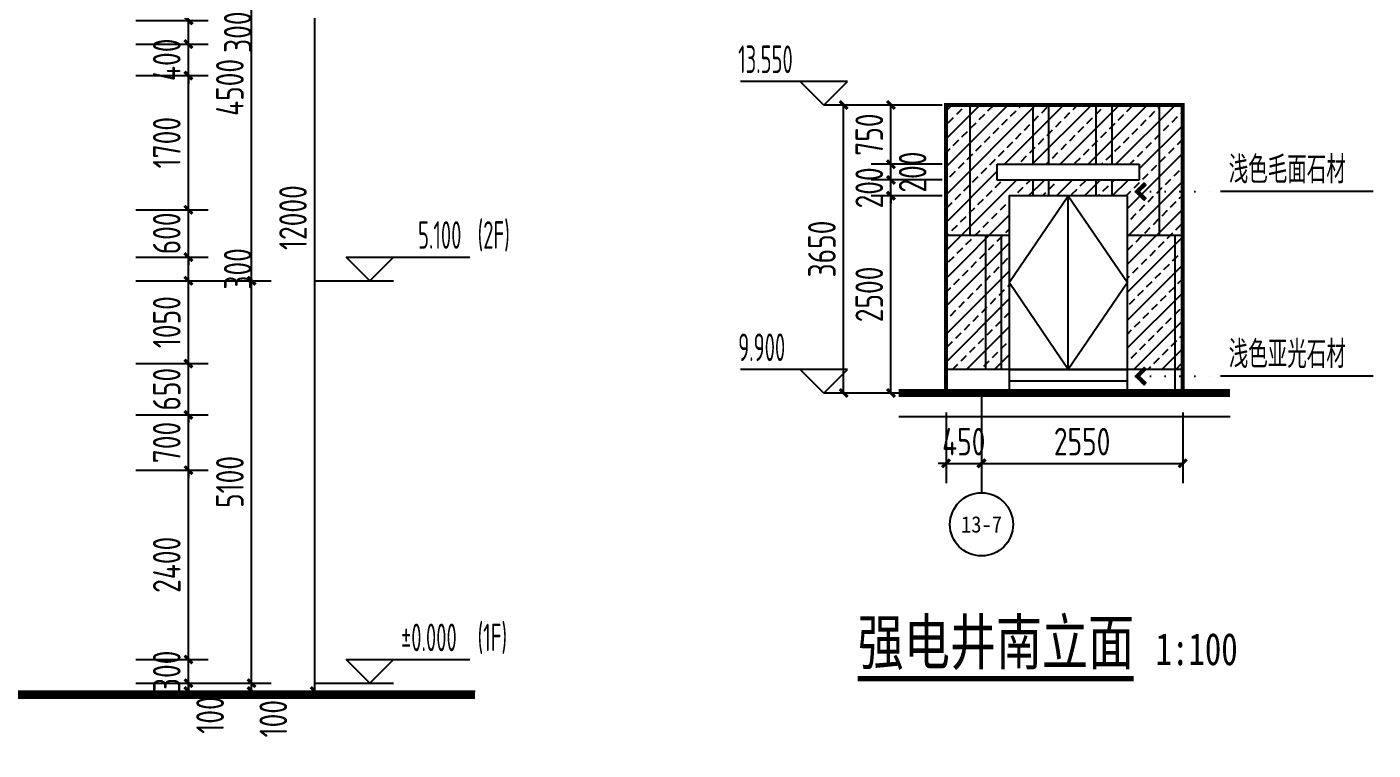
# Model space of a CAD drawing. Extents: x -280168 to 205214, y -148835 to -64913.
# Drawn here: x 165642 to 182704, y -140130 to -130965 of the extents above; entities that cross this region are included whole.
import ezdxf
from ezdxf.enums import TextEntityAlignment as Align

# ---------------------------------------------------------------- set-up
doc = ezdxf.new("R2010")
doc.units = 0
doc.header["$LTSCALE"] = 1000
doc.header["$MEASUREMENT"] = 0
doc.linetypes.add('DOT2', pattern=[0.125, 0, -0.125])
for name, color, linetype in [('01-标注_尺寸', 124, 'Continuous'), ('01-标注_标高', 200, 'Continuous'), ('01-标注_符号', 200, 'Continuous'), ('01-标注_轴线坐标', 132, 'Continuous'), ('02-TEXT_标注', 130, 'Continuous'), ('02-TEXT_轴号', 7, 'Continuous'), ('05-填充_156', 156, 'Continuous'), ('A-C_窗', 140, 'Continuous'), ('DIM_SYMB', 3, 'Continuous'), ('E-立面轮廓', 241, 'Continuous'), ('建-标注-文本', 254, 'Continuous')]:
    doc.layers.add(name, color=color, linetype=linetype)
doc.styles.add('_TCH_AXIS', font='STXIHEI_0.TTF', dxfattribs={"width": 0.75})
doc.styles.add('_TCH_DIM', font='ros1.shx', dxfattribs={"width": 0.75, "bigfont": 'jd.shx'})
doc.styles.add('_TCH_DIM_T3', font='ros1.shx', dxfattribs={"width": 0.85, "bigfont": 'jd.shx'})
doc.styles.add('_TCH_LABEL', font='ros.shx', dxfattribs={"width": 0.75, "bigfont": 'jd.shx'})
doc.styles.add('logo-3', font='STXIHEI_0.TTF', dxfattribs={"width": 0.75})
doc.styles.get("Standard").update_dxf_attribs({"font": 'STXIHEI_0.TTF', "width": 0.75})
doc.dimstyles.new('_TCH_ARCH&&100', dxfattribs={"dimtxt": 350, "dimasz": 100, "dimexe": 250, "dimexo": 300, "dimgap": 100, "dimtad": 1, "dimdec": 0, "dimzin": 0, "dimdsep": 46, "dimtxsty": '_TCH_DIM_T3', "dimblk": 'ARCHTICK', "dimcen": 0.09, "dimclrt": 7, "dimazin": 2, "dimtfac": 1, "dimtdec": 0, "dimtix": 1, "dimtmove": 2, "dimatfit": 3, "dimfxl": 0, "dimtolj": 1, "dimtzin": 0, "dimarcsym": 0})
doc.dimstyles.new('副本 ISO-1', dxfattribs={"dimtxt": 2.5, "dimasz": 1.5, "dimexe": 1.25, "dimexo": 0.625, "dimtad": 1, "dimdec": 0, "dimtxsty": 'logo-3', "dimblk": 'ARCHTICK', "dimcen": 2.5, "dimdle": 1, "dimadec": 0, "dimazin": 0, "dimtfac": 1, "dimtdec": 0, "dimtix": 1, "dimtmove": 0, "dimatfit": 3, "dimldrblk": 'AR', "dimfxl": 0, "dimarcsym": 0})

# ---------------------------------------------------------------- blocks, each defined once
blk = doc.blocks.new('_ArchTick')
at = {"color": 0, "linetype": 'ByBlock', "const_width": 0.4}
blk.add_lwpolyline([(-0.5, -0.5), (0.5, 0.5)], dxfattribs=at)
blk = doc.blocks.new('*X10')
at = {"color": 0}
for p, q in [((-1012.303, 1692.732), (-1012.293, 1692.732)), ((-1012.303, 1692.713), (-1012.303, 1692.732)), ((-1012.302, 1692.733), (-1012.294, 1692.733)), ((-1012.302, 1692.712), (-1012.302, 1692.733)), ((-1012.301, 1692.734), (-1012.295, 1692.734)), ((-1012.301, 1692.711), (-1012.301, 1692.734)), ((-1012.3, 1692.735), (-1012.296, 1692.735)), ((-1012.3, 1692.71), (-1012.3, 1692.735)), ((-1012.299, 1692.736), (-1012.297, 1692.736)), ((-1012.299, 1692.709), (-1012.299, 1692.736)), ((-1012.298, 1692.708), (-1012.298, 1692.736)), ((-1012.297, 1692.707), (-1012.297, 1692.735)), ((-1012.296, 1692.706), (-1012.296, 1692.734)), ((-1012.295, 1692.705), (-1012.295, 1692.733)), ((-1012.294, 1692.704), (-1012.294, 1692.732)), ((-1012.293, 1692.703), (-1012.293, 1692.731)), ((-1012.312, 1692.723), (-1012.284, 1692.723)), ((-1012.312, 1692.722), (-1012.312, 1692.723)), ((-1012.311, 1692.724), (-1012.285, 1692.724)), ((-1012.311, 1692.721), (-1012.311, 1692.724)), ((-1012.311, 1692.722), (-1012.283, 1692.722)), ((-1012.31, 1692.725), (-1012.286, 1692.725)), ((-1012.31, 1692.72), (-1012.31, 1692.725)), ((-1012.31, 1692.721), (-1012.282, 1692.721)), ((-1012.309, 1692.726), (-1012.287, 1692.726)), ((-1012.309, 1692.719), (-1012.309, 1692.726)), ((-1012.309, 1692.72), (-1012.281, 1692.72)), ((-1012.308, 1692.727), (-1012.288, 1692.727)), ((-1012.308, 1692.718), (-1012.308, 1692.727)), ((-1012.308, 1692.719), (-1012.28, 1692.719)), ((-1012.307, 1692.728), (-1012.289, 1692.728)), ((-1012.307, 1692.717), (-1012.307, 1692.728)), ((-1012.307, 1692.718), (-1012.279, 1692.718)), ((-1012.306, 1692.729), (-1012.29, 1692.729)), ((-1012.306, 1692.716), (-1012.306, 1692.729)), ((-1012.306, 1692.717), (-1012.278, 1692.717)), ((-1012.305, 1692.73), (-1012.291, 1692.73)), ((-1012.305, 1692.715), (-1012.305, 1692.73)), ((-1012.305, 1692.716), (-1012.277, 1692.716)), ((-1012.304, 1692.731), (-1012.292, 1692.731)), ((-1012.304, 1692.714), (-1012.304, 1692.731)), ((-1012.304, 1692.715), (-1012.276, 1692.715)), ((-1012.304, 1692.626), (-1012.275, 1692.626)), ((-1012.304, 1692.609), (-1012.304, 1692.626)), ((-1012.303, 1692.714), (-1012.275, 1692.714)), ((-1012.303, 1692.627), (-1012.274, 1692.627)), ((-1012.303, 1692.608), (-1012.303, 1692.627)), ((-1012.302, 1692.713), (-1012.274, 1692.713)), ((-1012.302, 1692.628), (-1012.273, 1692.628)), ((-1012.302, 1692.607), (-1012.302, 1692.628)), ((-1012.301, 1692.712), (-1012.273, 1692.712)), ((-1012.301, 1692.629), (-1012.272, 1692.629)), ((-1012.301, 1692.606), (-1012.301, 1692.629)), ((-1012.3, 1692.711), (-1012.272, 1692.711)), ((-1012.3, 1692.63), (-1012.271, 1692.63)), ((-1012.3, 1692.605), (-1012.3, 1692.63)), ((-1012.299, 1692.71), (-1012.271, 1692.71)), ((-1012.299, 1692.631), (-1012.27, 1692.631)), ((-1012.299, 1692.604), (-1012.299, 1692.631)), ((-1012.298, 1692.709), (-1012.27, 1692.709)), ((-1012.298, 1692.632), (-1012.269, 1692.632)), ((-1012.298, 1692.603), (-1012.298, 1692.632)), ((-1012.297, 1692.708), (-1012.269, 1692.708)), ((-1012.297, 1692.633), (-1012.268, 1692.633)), ((-1012.297, 1692.604), (-1012.297, 1692.633)), ((-1012.296, 1692.707), (-1012.268, 1692.707)), ((-1012.296, 1692.634), (-1012.267, 1692.634)), ((-1012.296, 1692.605), (-1012.296, 1692.634)), ((-1012.295, 1692.706), (-1012.267, 1692.706)), ((-1012.295, 1692.635), (-1012.266, 1692.635)), ((-1012.295, 1692.606), (-1012.295, 1692.635)), ((-1012.294, 1692.705), (-1012.266, 1692.705)), ((-1012.294, 1692.636), (-1012.265, 1692.636)), ((-1012.294, 1692.607), (-1012.294, 1692.636)), ((-1012.293, 1692.704), (-1012.265, 1692.704)), ((-1012.293, 1692.637), (-1012.264, 1692.637)), ((-1012.293, 1692.608), (-1012.293, 1692.637)), ((-1012.292, 1692.702), (-1012.292, 1692.73)), ((-1012.292, 1692.703), (-1012.264, 1692.703)), ((-1012.292, 1692.638), (-1012.263, 1692.638)), ((-1012.292, 1692.609), (-1012.292, 1692.638)), ((-1012.291, 1692.701), (-1012.291, 1692.729)), ((-1012.291, 1692.702), (-1012.263, 1692.702)), ((-1012.291, 1692.639), (-1012.262, 1692.639)), ((-1012.291, 1692.61), (-1012.291, 1692.639)), ((-1012.29, 1692.7), (-1012.29, 1692.728)), ((-1012.29, 1692.701), (-1012.262, 1692.701)), ((-1012.29, 1692.64), (-1012.261, 1692.64)), ((-1012.29, 1692.611), (-1012.29, 1692.64)), ((-1012.289, 1692.699), (-1012.289, 1692.727)), ((-1012.289, 1692.7), (-1012.261, 1692.7)), ((-1012.289, 1692.641), (-1012.26, 1692.641)), ((-1012.289, 1692.612), (-1012.289, 1692.641)), ((-1012.288, 1692.698), (-1012.288, 1692.726)), ((-1012.288, 1692.699), (-1012.26, 1692.699)), ((-1012.288, 1692.642), (-1012.259, 1692.642)), ((-1012.288, 1692.613), (-1012.288, 1692.642)), ((-1012.287, 1692.697), (-1012.287, 1692.725)), ((-1012.287, 1692.698), (-1012.259, 1692.698)), ((-1012.287, 1692.643), (-1012.258, 1692.643)), ((-1012.287, 1692.614), (-1012.287, 1692.643)), ((-1012.286, 1692.696), (-1012.286, 1692.724)), ((-1012.286, 1692.697), (-1012.258, 1692.697)), ((-1012.286, 1692.644), (-1012.257, 1692.644)), ((-1012.286, 1692.615), (-1012.286, 1692.644)), ((-1012.285, 1692.695), (-1012.285, 1692.723)), ((-1012.285, 1692.696), (-1012.257, 1692.696)), ((-1012.285, 1692.645), (-1012.256, 1692.645)), ((-1012.285, 1692.616), (-1012.285, 1692.645)), ((-1012.284, 1692.694), (-1012.284, 1692.722)), ((-1012.284, 1692.695), (-1012.256, 1692.695)), ((-1012.284, 1692.646), (-1012.255, 1692.646)), ((-1012.284, 1692.617), (-1012.284, 1692.646)), ((-1012.283, 1692.693), (-1012.283, 1692.721)), ((-1012.283, 1692.694), (-1012.255, 1692.694)), ((-1012.283, 1692.647), (-1012.254, 1692.647)), ((-1012.283, 1692.618), (-1012.283, 1692.647)), ((-1012.282, 1692.692), (-1012.282, 1692.72)), ((-1012.282, 1692.693), (-1012.254, 1692.693)), ((-1012.282, 1692.648), (-1012.253, 1692.648)), ((-1012.282, 1692.619), (-1012.282, 1692.648)), ((-1012.281, 1692.691), (-1012.281, 1692.719)), ((-1012.281, 1692.692), (-1012.253, 1692.692)), ((-1012.281, 1692.649), (-1012.252, 1692.649)), ((-1012.281, 1692.62), (-1012.281, 1692.649)), ((-1012.28, 1692.69), (-1012.28, 1692.718)), ((-1012.28, 1692.691), (-1012.252, 1692.691)), ((-1012.28, 1692.65), (-1012.251, 1692.65)), ((-1012.28, 1692.621), (-1012.28, 1692.65)), ((-1012.279, 1692.689), (-1012.279, 1692.717)), ((-1012.279, 1692.69), (-1012.251, 1692.69)), ((-1012.279, 1692.651), (-1012.25, 1692.651)), ((-1012.279, 1692.622), (-1012.279, 1692.651)), ((-1012.278, 1692.688), (-1012.278, 1692.716)), ((-1012.278, 1692.689), (-1012.25, 1692.689)), ((-1012.278, 1692.652), (-1012.249, 1692.652)), ((-1012.278, 1692.623), (-1012.278, 1692.652)), ((-1012.277, 1692.687), (-1012.277, 1692.715)), ((-1012.277, 1692.688), (-1012.249, 1692.688)), ((-1012.277, 1692.653), (-1012.248, 1692.653)), ((-1012.277, 1692.624), (-1012.277, 1692.653)), ((-1012.276, 1692.686), (-1012.276, 1692.714)), ((-1012.276, 1692.687), (-1012.248, 1692.687)), ((-1012.276, 1692.654), (-1012.247, 1692.654)), ((-1012.276, 1692.625), (-1012.276, 1692.654)), ((-1012.275, 1692.685), (-1012.275, 1692.713)), ((-1012.275, 1692.686), (-1012.247, 1692.686)), ((-1012.275, 1692.655), (-1012.246, 1692.655)), ((-1012.275, 1692.626), (-1012.275, 1692.655)), ((-1012.274, 1692.684), (-1012.274, 1692.712)), ((-1012.274, 1692.685), (-1012.246, 1692.685)), ((-1012.274, 1692.656), (-1012.245, 1692.656)), ((-1012.274, 1692.627), (-1012.274, 1692.656)), ((-1012.273, 1692.683), (-1012.273, 1692.711)), ((-1012.273, 1692.684), (-1012.245, 1692.684)), ((-1012.273, 1692.657), (-1012.244, 1692.657)), ((-1012.273, 1692.628), (-1012.273, 1692.657)), ((-1012.272, 1692.682), (-1012.272, 1692.71)), ((-1012.272, 1692.683), (-1012.244, 1692.683)), ((-1012.272, 1692.658), (-1012.243, 1692.658)), ((-1012.272, 1692.629), (-1012.272, 1692.658)), ((-1012.271, 1692.681), (-1012.271, 1692.709)), ((-1012.271, 1692.682), (-1012.243, 1692.682)), ((-1012.271, 1692.659), (-1012.242, 1692.659)), ((-1012.271, 1692.63), (-1012.271, 1692.659)), ((-1012.27, 1692.68), (-1012.27, 1692.708)), ((-1012.27, 1692.681), (-1012.242, 1692.681)), ((-1012.27, 1692.66), (-1012.241, 1692.66)), ((-1012.27, 1692.631), (-1012.27, 1692.66)), ((-1012.269, 1692.679), (-1012.269, 1692.707)), ((-1012.269, 1692.68), (-1012.241, 1692.68)), ((-1012.269, 1692.661), (-1012.24, 1692.661)), ((-1012.269, 1692.632), (-1012.269, 1692.661)), ((-1012.268, 1692.678), (-1012.268, 1692.706)), ((-1012.268, 1692.679), (-1012.24, 1692.679)), ((-1012.268, 1692.662), (-1012.239, 1692.662)), ((-1012.268, 1692.633), (-1012.268, 1692.662)), ((-1012.267, 1692.677), (-1012.267, 1692.705)), ((-1012.267, 1692.678), (-1012.239, 1692.678)), ((-1012.267, 1692.663), (-1012.238, 1692.663)), ((-1012.267, 1692.634), (-1012.267, 1692.663)), ((-1012.266, 1692.676), (-1012.266, 1692.704)), ((-1012.266, 1692.677), (-1012.238, 1692.677)), ((-1012.266, 1692.664), (-1012.237, 1692.664)), ((-1012.266, 1692.635), (-1012.266, 1692.664)), ((-1012.265, 1692.675), (-1012.265, 1692.703)), ((-1012.265, 1692.676), (-1012.237, 1692.676)), ((-1012.265, 1692.665), (-1012.236, 1692.665)), ((-1012.265, 1692.636), (-1012.265, 1692.665)), ((-1012.264, 1692.674), (-1012.264, 1692.702)), ((-1012.264, 1692.675), (-1012.236, 1692.675)), ((-1012.264, 1692.666), (-1012.235, 1692.666)), ((-1012.264, 1692.637), (-1012.264, 1692.666)), ((-1012.263, 1692.673), (-1012.263, 1692.701)), ((-1012.263, 1692.674), (-1012.235, 1692.674)), ((-1012.263, 1692.667), (-1012.234, 1692.667)), ((-1012.263, 1692.638), (-1012.263, 1692.667)), ((-1012.262, 1692.672), (-1012.262, 1692.7)), ((-1012.262, 1692.673), (-1012.234, 1692.673)), ((-1012.262, 1692.668), (-1012.233, 1692.668)), ((-1012.262, 1692.639), (-1012.262, 1692.668)), ((-1012.261, 1692.671), (-1012.261, 1692.699)), ((-1012.261, 1692.672), (-1012.233, 1692.672)), ((-1012.261, 1692.669), (-1012.232, 1692.669)), ((-1012.261, 1692.64), (-1012.261, 1692.669)), ((-1012.26, 1692.67), (-1012.26, 1692.698)), ((-1012.26, 1692.671), (-1012.232, 1692.671)), ((-1012.26, 1692.67), (-1012.231, 1692.67)), ((-1012.26, 1692.641), (-1012.26, 1692.67)), ((-1012.259, 1692.642), (-1012.259, 1692.697)), ((-1012.258, 1692.643), (-1012.258, 1692.696)), ((-1012.257, 1692.644), (-1012.257, 1692.695)), ((-1012.256, 1692.645), (-1012.256, 1692.694)), ((-1012.255, 1692.646), (-1012.255, 1692.693)), ((-1012.254, 1692.647), (-1012.254, 1692.692)), ((-1012.253, 1692.648), (-1012.253, 1692.691)), ((-1012.252, 1692.649), (-1012.252, 1692.69)), ((-1012.251, 1692.65), (-1012.251, 1692.689)), ((-1012.25, 1692.651), (-1012.25, 1692.688)), ((-1012.249, 1692.652), (-1012.249, 1692.687)), ((-1012.248, 1692.653), (-1012.248, 1692.686)), ((-1012.247, 1692.654), (-1012.247, 1692.685)), ((-1012.246, 1692.655), (-1012.246, 1692.684)), ((-1012.245, 1692.656), (-1012.245, 1692.683)), ((-1012.244, 1692.657), (-1012.244, 1692.682)), ((-1012.243, 1692.658), (-1012.243, 1692.681)), ((-1012.242, 1692.659), (-1012.242, 1692.68)), ((-1012.241, 1692.66), (-1012.241, 1692.679)), ((-1012.24, 1692.661), (-1012.24, 1692.678)), ((-1012.239, 1692.662), (-1012.239, 1692.677)), ((-1012.238, 1692.663), (-1012.238, 1692.676)), ((-1012.237, 1692.664), (-1012.237, 1692.675)), ((-1012.236, 1692.665), (-1012.236, 1692.674)), ((-1012.235, 1692.666), (-1012.235, 1692.673)), ((-1012.234, 1692.667), (-1012.234, 1692.672)), ((-1012.233, 1692.668), (-1012.233, 1692.671)), ((-1012.232, 1692.669), (-1012.232, 1692.67)), ((-1012.312, 1692.618), (-1012.283, 1692.618)), ((-1012.312, 1692.617), (-1012.312, 1692.618)), ((-1012.311, 1692.619), (-1012.282, 1692.619)), ((-1012.311, 1692.616), (-1012.311, 1692.619)), ((-1012.311, 1692.617), (-1012.284, 1692.617)), ((-1012.31, 1692.62), (-1012.281, 1692.62)), ((-1012.31, 1692.615), (-1012.31, 1692.62)), ((-1012.31, 1692.616), (-1012.285, 1692.616)), ((-1012.309, 1692.621), (-1012.28, 1692.621)), ((-1012.309, 1692.614), (-1012.309, 1692.621)), ((-1012.309, 1692.615), (-1012.286, 1692.615)), ((-1012.308, 1692.622), (-1012.279, 1692.622)), ((-1012.308, 1692.613), (-1012.308, 1692.622)), ((-1012.308, 1692.614), (-1012.287, 1692.614)), ((-1012.307, 1692.623), (-1012.278, 1692.623)), ((-1012.307, 1692.612), (-1012.307, 1692.623)), ((-1012.307, 1692.613), (-1012.288, 1692.613)), ((-1012.306, 1692.624), (-1012.277, 1692.624)), ((-1012.306, 1692.611), (-1012.306, 1692.624)), ((-1012.306, 1692.612), (-1012.289, 1692.612)), ((-1012.305, 1692.625), (-1012.276, 1692.625)), ((-1012.305, 1692.61), (-1012.305, 1692.625)), ((-1012.305, 1692.611), (-1012.29, 1692.611)), ((-1012.304, 1692.61), (-1012.291, 1692.61)), ((-1012.303, 1692.609), (-1012.292, 1692.609)), ((-1012.302, 1692.608), (-1012.293, 1692.608)), ((-1012.301, 1692.607), (-1012.294, 1692.607)), ((-1012.3, 1692.606), (-1012.295, 1692.606)), ((-1012.299, 1692.605), (-1012.296, 1692.605)), ((-1012.298, 1692.604), (-1012.297, 1692.604))]:
    blk.add_line(p, q, dxfattribs=at)
blk = doc.blocks.new('A-ARROW')
blk.add_lwpolyline([(0.081, 0.052), (0.067, 0.067), (0, 0), (0.067, -0.067), (0.081, -0.052), (0.028, 0)], close=True)
at = {"rotation": 180}
blk.add_blockref('*X10', (-1012.231, 1692.67), dxfattribs=at)
blk = doc.blocks.new('AR')
at = {"xscale": -21.59999999986031, "yscale": 21.59999999999127, "zscale": 21.6, "rotation": 359.9999997162888}
blk.add_blockref('A-ARROW', (0, 0), dxfattribs=at)
blk = doc.blocks.new('*D921')
at = {"layer": '01-标注_轴线坐标', "color": 0, "lineweight": -2, "transparency": 16777216}
for p, q in [((168064, -127382), (169539, -127382)), ((169289, -139382), (169289, -127382)), ((168064, -139382), (169539, -139382))]:
    blk.add_line(p, q, dxfattribs=at)
at = {"layer": 'Defpoints', "color": 0, "transparency": 16777216}
for p in [(167764, -127382), (169289, -127382), (167764, -139382)]:
    blk.add_point(p, dxfattribs=at)
at = {"layer": '01-标注_轴线坐标', "color": 0, "lineweight": -2, "transparency": 16777216, "xscale": 100, "yscale": 100, "zscale": 100}
for p, rotation in [((169289, -127382), 90), ((169289, -139382), 270)]:
    blk.add_blockref('_ArchTick', p, dxfattribs=dict(at, rotation=rotation))
at = {"layer": '01-标注_轴线坐标', "color": 7, "transparency": 16777216, "insert": (169014, -133382), "char_height": 350, "attachment_point": 5, "rotation": 90, "style": '_TCH_DIM_T3'}
blk.add_mtext('\\A1;12000', dxfattribs=at)
blk = doc.blocks.new('*D923')
at = {"layer": '01-标注_轴线坐标', "color": 0, "lineweight": -2, "transparency": 16777216}
for p, q in [((167264, -129682), (168739, -129682)), ((168489, -134182), (168489, -129682)), ((167264, -134182), (168739, -134182))]:
    blk.add_line(p, q, dxfattribs=at)
at = {"layer": 'Defpoints', "color": 0, "transparency": 16777216}
for p in [(166964, -129682), (168489, -129682), (166964, -134182)]:
    blk.add_point(p, dxfattribs=at)
at = {"layer": '01-标注_轴线坐标', "color": 0, "lineweight": -2, "transparency": 16777216, "xscale": 100, "yscale": 100, "zscale": 100}
for p, rotation in [((168489, -129682), 90), ((168489, -134182), 270)]:
    blk.add_blockref('_ArchTick', p, dxfattribs=dict(at, rotation=rotation))
at = {"layer": '01-标注_轴线坐标', "color": 7, "transparency": 16777216, "insert": (168214, -131732), "char_height": 350, "attachment_point": 5, "rotation": 90, "style": '_TCH_DIM_T3'}
blk.add_mtext('\\A1;4500', dxfattribs=at)
blk = doc.blocks.new('*D924')
at = {"layer": '01-标注_轴线坐标', "color": 0, "lineweight": -2, "transparency": 16777216}
for p, q in [((167264, -134182), (168739, -134182)), ((168489, -139282), (168489, -134182)), ((167264, -139282), (168739, -139282))]:
    blk.add_line(p, q, dxfattribs=at)
at = {"layer": 'Defpoints', "color": 0, "transparency": 16777216}
for p in [(166964, -134182), (168489, -134182), (166964, -139282)]:
    blk.add_point(p, dxfattribs=at)
at = {"layer": '01-标注_轴线坐标', "color": 0, "lineweight": -2, "transparency": 16777216, "xscale": 100, "yscale": 100, "zscale": 100}
for p, rotation in [((168489, -134182), 90), ((168489, -139282), 270)]:
    blk.add_blockref('_ArchTick', p, dxfattribs=dict(at, rotation=rotation))
at = {"layer": '01-标注_轴线坐标', "color": 7, "transparency": 16777216, "insert": (168214, -136732), "char_height": 350, "attachment_point": 5, "rotation": 90, "style": '_TCH_DIM_T3'}
blk.add_mtext('\\A1;5100', dxfattribs=at)
blk = doc.blocks.new('*D925')
at = {"layer": '01-标注_轴线坐标', "color": 0, "lineweight": -2, "transparency": 16777216}
for p, q in [((168489, -139282), (168489, -139182)), ((167264, -139282), (168739, -139282)), ((167264, -139382), (168739, -139382)), ((168489, -139382), (168489, -139282)), ((168489, -139382), (168489, -139482))]:
    blk.add_line(p, q, dxfattribs=at)
at = {"layer": 'Defpoints', "color": 0, "transparency": 16777216}
for p in [(166964, -139282), (166964, -139382), (168489, -139282)]:
    blk.add_point(p, dxfattribs=at)
at = {"layer": '01-标注_轴线坐标', "color": 0, "lineweight": -2, "transparency": 16777216, "xscale": 100, "yscale": 100, "zscale": 100}
for p, rotation in [((168489, -139282), 270), ((168489, -139382), 90)]:
    blk.add_blockref('_ArchTick', p, dxfattribs=dict(at, rotation=rotation))
at = {"layer": '01-标注_轴线坐标', "color": 7, "transparency": 16777216, "insert": (168764, -139732), "char_height": 350, "attachment_point": 5, "rotation": 90, "style": '_TCH_DIM_T3'}
blk.add_mtext('\\A1;100', dxfattribs=at)
blk = doc.blocks.new('*D926')
at = {"layer": '01-标注_尺寸', "color": 0, "lineweight": -2, "transparency": 16777216}
for p, q in [((167689, -139282), (167689, -139182)), ((167023, -139282), (167939, -139282)), ((167023, -139382), (167939, -139382)), ((167689, -139382), (167689, -139282)), ((167689, -139382), (167689, -139482))]:
    blk.add_line(p, q, dxfattribs=at)
at = {"layer": 'Defpoints', "color": 0, "transparency": 16777216}
for p in [(166723, -139282), (166723, -139382), (167689, -139282)]:
    blk.add_point(p, dxfattribs=at)
at = {"layer": '01-标注_尺寸', "color": 0, "lineweight": -2, "transparency": 16777216, "xscale": 100, "yscale": 100, "zscale": 100}
for p, rotation in [((167689, -139282), 270), ((167689, -139382), 90)]:
    blk.add_blockref('_ArchTick', p, dxfattribs=dict(at, rotation=rotation))
at = {"layer": '01-标注_尺寸', "color": 7, "transparency": 16777216, "insert": (167964, -139685), "char_height": 350, "attachment_point": 5, "rotation": 90, "style": '_TCH_DIM_T3'}
blk.add_mtext('\\A1;100', dxfattribs=at)
blk = doc.blocks.new('*D927')
at = {"layer": '01-标注_尺寸', "color": 0, "lineweight": -2, "transparency": 16777216}
for p, q in [((167689, -138982), (167689, -138882)), ((167023, -138982), (167939, -138982)), ((167689, -139282), (167689, -138982)), ((167023, -139282), (167939, -139282)), ((167689, -139282), (167689, -139382))]:
    blk.add_line(p, q, dxfattribs=at)
at = {"layer": 'Defpoints', "color": 0, "transparency": 16777216}
for p in [(166723, -138982), (167689, -138982), (166723, -139282)]:
    blk.add_point(p, dxfattribs=at)
at = {"layer": '01-标注_尺寸', "color": 0, "lineweight": -2, "transparency": 16777216, "xscale": 100, "yscale": 100, "zscale": 100}
for p, rotation in [((167689, -138982), 270), ((167689, -139282), 90)]:
    blk.add_blockref('_ArchTick', p, dxfattribs=dict(at, rotation=rotation))
at = {"layer": '01-标注_尺寸', "color": 7, "transparency": 16777216, "insert": (167414, -139132), "char_height": 350, "attachment_point": 5, "rotation": 90, "style": '_TCH_DIM_T3'}
blk.add_mtext('\\A1;300', dxfattribs=at)
blk = doc.blocks.new('*D928')
at = {"layer": '01-标注_尺寸', "color": 0, "lineweight": -2, "transparency": 16777216}
for p, q in [((167023, -136582), (167939, -136582)), ((167689, -138982), (167689, -136582)), ((167023, -138982), (167939, -138982))]:
    blk.add_line(p, q, dxfattribs=at)
at = {"layer": 'Defpoints', "color": 0, "transparency": 16777216}
for p in [(166723, -136582), (167689, -136582), (166723, -138982)]:
    blk.add_point(p, dxfattribs=at)
at = {"layer": '01-标注_尺寸', "color": 0, "lineweight": -2, "transparency": 16777216, "xscale": 100, "yscale": 100, "zscale": 100}
for p, rotation in [((167689, -136582), 90), ((167689, -138982), 270)]:
    blk.add_blockref('_ArchTick', p, dxfattribs=dict(at, rotation=rotation))
at = {"layer": '01-标注_尺寸', "color": 7, "transparency": 16777216, "insert": (167414, -137782), "char_height": 350, "attachment_point": 5, "rotation": 90, "style": '_TCH_DIM_T3'}
blk.add_mtext('\\A1;2400', dxfattribs=at)
blk = doc.blocks.new('*D929')
at = {"layer": '01-标注_尺寸', "color": 0, "lineweight": -2, "transparency": 16777216}
for p, q in [((167689, -135882), (167689, -135782)), ((167023, -135882), (167939, -135882)), ((167689, -136582), (167689, -135882)), ((167023, -136582), (167939, -136582)), ((167689, -136582), (167689, -136682))]:
    blk.add_line(p, q, dxfattribs=at)
at = {"layer": 'Defpoints', "color": 0, "transparency": 16777216}
for p in [(166723, -135882), (167689, -135882), (166723, -136582)]:
    blk.add_point(p, dxfattribs=at)
at = {"layer": '01-标注_尺寸', "color": 0, "lineweight": -2, "transparency": 16777216, "xscale": 100, "yscale": 100, "zscale": 100}
for p, rotation in [((167689, -135882), 270), ((167689, -136582), 90)]:
    blk.add_blockref('_ArchTick', p, dxfattribs=dict(at, rotation=rotation))
at = {"layer": '01-标注_尺寸', "color": 7, "transparency": 16777216, "insert": (167414, -136232), "char_height": 350, "attachment_point": 5, "rotation": 90, "style": '_TCH_DIM_T3'}
blk.add_mtext('\\A1;700', dxfattribs=at)
blk = doc.blocks.new('*D930')
at = {"layer": '01-标注_尺寸', "color": 0, "lineweight": -2, "transparency": 16777216}
for p, q in [((167023, -135232), (167939, -135232)), ((167689, -135232), (167689, -135132)), ((167689, -135882), (167689, -135232)), ((167023, -135882), (167939, -135882)), ((167689, -135882), (167689, -135982))]:
    blk.add_line(p, q, dxfattribs=at)
at = {"layer": 'Defpoints', "color": 0, "transparency": 16777216}
for p in [(166723, -135232), (167689, -135232), (166723, -135882)]:
    blk.add_point(p, dxfattribs=at)
at = {"layer": '01-标注_尺寸', "color": 0, "lineweight": -2, "transparency": 16777216, "xscale": 100, "yscale": 100, "zscale": 100}
for p, rotation in [((167689, -135232), 270), ((167689, -135882), 90)]:
    blk.add_blockref('_ArchTick', p, dxfattribs=dict(at, rotation=rotation))
at = {"layer": '01-标注_尺寸', "color": 7, "transparency": 16777216, "insert": (167414, -135557), "char_height": 350, "attachment_point": 5, "rotation": 90, "style": '_TCH_DIM_T3'}
blk.add_mtext('\\A1;650', dxfattribs=at)
blk = doc.blocks.new('*D931')
at = {"layer": '01-标注_尺寸', "color": 0, "lineweight": -2, "transparency": 16777216}
for p, q in [((167023, -134182), (167939, -134182)), ((167689, -135232), (167689, -134182)), ((167023, -135232), (167939, -135232))]:
    blk.add_line(p, q, dxfattribs=at)
at = {"layer": 'Defpoints', "color": 0, "transparency": 16777216}
for p in [(166723, -134182), (167689, -134182), (166723, -135232)]:
    blk.add_point(p, dxfattribs=at)
at = {"layer": '01-标注_尺寸', "color": 0, "lineweight": -2, "transparency": 16777216, "xscale": 100, "yscale": 100, "zscale": 100}
for p, rotation in [((167689, -134182), 90), ((167689, -135232), 270)]:
    blk.add_blockref('_ArchTick', p, dxfattribs=dict(at, rotation=rotation))
at = {"layer": '01-标注_尺寸', "color": 7, "transparency": 16777216, "insert": (167414, -134707), "char_height": 350, "attachment_point": 5, "rotation": 90, "style": '_TCH_DIM_T3'}
blk.add_mtext('\\A1;1050', dxfattribs=at)
blk = doc.blocks.new('*D932')
at = {"layer": '01-标注_尺寸', "color": 0, "lineweight": -2, "transparency": 16777216}
for p, q in [((167023, -133882), (167939, -133882)), ((167689, -134182), (167689, -133882)), ((167023, -134182), (167939, -134182))]:
    blk.add_line(p, q, dxfattribs=at)
at = {"layer": 'Defpoints', "color": 0, "transparency": 16777216}
for p in [(166723, -133882), (167689, -133882), (166723, -134182)]:
    blk.add_point(p, dxfattribs=at)
at = {"layer": '01-标注_尺寸', "color": 0, "lineweight": -2, "transparency": 16777216, "xscale": 100, "yscale": 100, "zscale": 100}
for p, rotation in [((167689, -133882), 90), ((167689, -134182), 270)]:
    blk.add_blockref('_ArchTick', p, dxfattribs=dict(at, rotation=rotation))
at = {"layer": '01-标注_尺寸', "color": 7, "transparency": 16777216, "insert": (168314, -134032), "char_height": 350, "attachment_point": 5, "rotation": 90, "style": '_TCH_DIM_T3'}
blk.add_mtext('\\A1;300', dxfattribs=at)
blk = doc.blocks.new('*D933')
at = {"layer": '01-标注_尺寸', "color": 0, "lineweight": -2, "transparency": 16777216}
for p, q in [((167689, -133282), (167689, -133182)), ((167023, -133282), (167939, -133282)), ((167689, -133882), (167689, -133282)), ((167023, -133882), (167939, -133882)), ((167689, -133882), (167689, -133982))]:
    blk.add_line(p, q, dxfattribs=at)
at = {"layer": 'Defpoints', "color": 0, "transparency": 16777216}
for p in [(166723, -133282), (167689, -133282), (166723, -133882)]:
    blk.add_point(p, dxfattribs=at)
at = {"layer": '01-标注_尺寸', "color": 0, "lineweight": -2, "transparency": 16777216, "xscale": 100, "yscale": 100, "zscale": 100}
for p, rotation in [((167689, -133282), 270), ((167689, -133882), 90)]:
    blk.add_blockref('_ArchTick', p, dxfattribs=dict(at, rotation=rotation))
at = {"layer": '01-标注_尺寸', "color": 7, "transparency": 16777216, "insert": (167414, -133582), "char_height": 350, "attachment_point": 5, "rotation": 90, "style": '_TCH_DIM_T3'}
blk.add_mtext('\\A1;600', dxfattribs=at)
blk = doc.blocks.new('*D934')
at = {"layer": '01-标注_尺寸', "color": 0, "lineweight": -2, "transparency": 16777216}
for p, q in [((167023, -131582), (167939, -131582)), ((167689, -133282), (167689, -131582)), ((167023, -133282), (167939, -133282))]:
    blk.add_line(p, q, dxfattribs=at)
at = {"layer": 'Defpoints', "color": 0, "transparency": 16777216}
for p in [(166723, -131582), (167689, -131582), (166723, -133282)]:
    blk.add_point(p, dxfattribs=at)
at = {"layer": '01-标注_尺寸', "color": 0, "lineweight": -2, "transparency": 16777216, "xscale": 100, "yscale": 100, "zscale": 100}
for p, rotation in [((167689, -131582), 90), ((167689, -133282), 270)]:
    blk.add_blockref('_ArchTick', p, dxfattribs=dict(at, rotation=rotation))
at = {"layer": '01-标注_尺寸', "color": 7, "transparency": 16777216, "insert": (167414, -132432), "char_height": 350, "attachment_point": 5, "rotation": 90, "style": '_TCH_DIM_T3'}
blk.add_mtext('\\A1;1700', dxfattribs=at)
blk = doc.blocks.new('*D935')
at = {"layer": '01-标注_尺寸', "color": 0, "lineweight": -2, "transparency": 16777216}
for p, q in [((167023, -131182), (167939, -131182)), ((167689, -131182), (167689, -131082)), ((167689, -131582), (167689, -131182)), ((167023, -131582), (167939, -131582)), ((167689, -131582), (167689, -131682))]:
    blk.add_line(p, q, dxfattribs=at)
at = {"layer": 'Defpoints', "color": 0, "transparency": 16777216}
for p in [(166723, -131182), (167689, -131182), (166723, -131582)]:
    blk.add_point(p, dxfattribs=at)
at = {"layer": '01-标注_尺寸', "color": 0, "lineweight": -2, "transparency": 16777216, "xscale": 100, "yscale": 100, "zscale": 100}
for p, rotation in [((167689, -131182), 270), ((167689, -131582), 90)]:
    blk.add_blockref('_ArchTick', p, dxfattribs=dict(at, rotation=rotation))
at = {"layer": '01-标注_尺寸', "color": 7, "transparency": 16777216, "insert": (167414, -131382), "char_height": 350, "attachment_point": 5, "rotation": 90, "style": '_TCH_DIM_T3'}
blk.add_mtext('\\A1;400', dxfattribs=at)
blk = doc.blocks.new('*D936')
at = {"layer": '01-标注_尺寸', "color": 0, "lineweight": -2, "transparency": 16777216}
for p, q in [((167023, -130882), (167939, -130882)), ((167689, -131182), (167689, -130882)), ((167023, -131182), (167939, -131182))]:
    blk.add_line(p, q, dxfattribs=at)
at = {"layer": 'Defpoints', "color": 0, "transparency": 16777216}
for p in [(166723, -130882), (167689, -130882), (166723, -131182)]:
    blk.add_point(p, dxfattribs=at)
at = {"layer": '01-标注_尺寸', "color": 0, "lineweight": -2, "transparency": 16777216, "xscale": 100, "yscale": 100, "zscale": 100}
for p, rotation in [((167689, -130882), 90), ((167689, -131182), 270)]:
    blk.add_blockref('_ArchTick', p, dxfattribs=dict(at, rotation=rotation))
at = {"layer": '01-标注_尺寸', "color": 7, "transparency": 16777216, "insert": (168314, -131032), "char_height": 350, "attachment_point": 5, "rotation": 90, "style": '_TCH_DIM_T3'}
blk.add_mtext('\\A1;300', dxfattribs=at)
blk = doc.blocks.new('*D1313')
at = {"layer": '01-标注_尺寸', "color": 0, "lineweight": -2, "transparency": 16777216}
for p, q in [((176731, -131955), (175743, -131955)), ((175993, -135605), (175993, -131955)), ((176731, -135605), (175743, -135605))]:
    blk.add_line(p, q, dxfattribs=at)
at = {"layer": 'Defpoints', "color": 0, "transparency": 16777216}
for p in [(175993, -131955), (177031, -131955), (177031, -135605)]:
    blk.add_point(p, dxfattribs=at)
at = {"layer": '01-标注_尺寸', "color": 0, "lineweight": -2, "transparency": 16777216, "xscale": 100, "yscale": 100, "zscale": 100}
for p, rotation in [((175993, -131955), 90), ((175993, -135605), 270)]:
    blk.add_blockref('_ArchTick', p, dxfattribs=dict(at, rotation=rotation))
at = {"layer": '01-标注_尺寸', "color": 7, "transparency": 16777216, "insert": (175718, -133780), "char_height": 350, "attachment_point": 5, "rotation": 90, "style": '_TCH_DIM_T3'}
blk.add_mtext('\\A1;3650', dxfattribs=at)
blk = doc.blocks.new('*D1314')
at = {"layer": '01-标注_尺寸', "color": 0, "lineweight": -2, "transparency": 16777216}
for p, q in [((177241, -131955), (176343, -131955)), ((176593, -132705), (176593, -131955)), ((177241, -132705), (176343, -132705))]:
    blk.add_line(p, q, dxfattribs=at)
at = {"layer": 'Defpoints', "color": 0, "transparency": 16777216}
for p in [(176593, -131955), (177541, -131955), (177541, -132705)]:
    blk.add_point(p, dxfattribs=at)
at = {"layer": '01-标注_尺寸', "color": 0, "lineweight": -2, "transparency": 16777216, "xscale": 100, "yscale": 100, "zscale": 100}
for p, rotation in [((176593, -131955), 90), ((176593, -132705), 270)]:
    blk.add_blockref('_ArchTick', p, dxfattribs=dict(at, rotation=rotation))
at = {"layer": '01-标注_尺寸', "color": 7, "transparency": 16777216, "insert": (176318, -132330), "char_height": 350, "attachment_point": 5, "rotation": 90, "style": '_TCH_DIM_T3'}
blk.add_mtext('\\A1;750', dxfattribs=at)
blk = doc.blocks.new('*D1315')
at = {"layer": '01-标注_尺寸', "color": 0, "lineweight": -2, "transparency": 16777216}
for p, q in [((177241, -132705), (176343, -132705)), ((176593, -132905), (176593, -132705)), ((177241, -132905), (176343, -132905))]:
    blk.add_line(p, q, dxfattribs=at)
at = {"layer": 'Defpoints', "color": 0, "transparency": 16777216}
for p in [(176593, -132705), (177541, -132705), (177541, -132905)]:
    blk.add_point(p, dxfattribs=at)
at = {"layer": '01-标注_尺寸', "color": 0, "lineweight": -2, "transparency": 16777216, "xscale": 100, "yscale": 100, "zscale": 100}
for p, rotation in [((176593, -132705), 90), ((176593, -132905), 270)]:
    blk.add_blockref('_ArchTick', p, dxfattribs=dict(at, rotation=rotation))
at = {"layer": '01-标注_尺寸', "color": 7, "transparency": 16777216, "insert": (176868, -132805), "char_height": 350, "attachment_point": 5, "rotation": 90, "style": '_TCH_DIM_T3'}
blk.add_mtext('\\A1;200', dxfattribs=at)
blk = doc.blocks.new('*D1316')
at = {"layer": '01-标注_尺寸', "color": 0, "lineweight": -2, "transparency": 16777216}
for p, q in [((177241, -132905), (176343, -132905)), ((176593, -132905), (176593, -132805)), ((176593, -133105), (176593, -132905)), ((177241, -133105), (176343, -133105)), ((176593, -133105), (176593, -133205))]:
    blk.add_line(p, q, dxfattribs=at)
at = {"layer": 'Defpoints', "color": 0, "transparency": 16777216}
for p in [(176593, -132905), (177541, -132905), (177541, -133105)]:
    blk.add_point(p, dxfattribs=at)
at = {"layer": '01-标注_尺寸', "color": 0, "lineweight": -2, "transparency": 16777216, "xscale": 100, "yscale": 100, "zscale": 100}
for p, rotation in [((176593, -132905), 270), ((176593, -133105), 90)]:
    blk.add_blockref('_ArchTick', p, dxfattribs=dict(at, rotation=rotation))
at = {"layer": '01-标注_尺寸', "color": 7, "transparency": 16777216, "insert": (176318, -133005), "char_height": 350, "attachment_point": 5, "rotation": 90, "style": '_TCH_DIM_T3'}
blk.add_mtext('\\A1;200', dxfattribs=at)
blk = doc.blocks.new('*D1317')
at = {"layer": '01-标注_尺寸', "color": 0, "lineweight": -2, "transparency": 16777216}
for p, q in [((177241, -133105), (176343, -133105)), ((176593, -135605), (176593, -133105)), ((177241, -135605), (176343, -135605))]:
    blk.add_line(p, q, dxfattribs=at)
at = {"layer": 'Defpoints', "color": 0, "transparency": 16777216}
for p in [(176593, -133105), (177541, -133105), (177541, -135605)]:
    blk.add_point(p, dxfattribs=at)
at = {"layer": '01-标注_尺寸', "color": 0, "lineweight": -2, "transparency": 16777216, "xscale": 100, "yscale": 100, "zscale": 100}
for p, rotation in [((176593, -133105), 90), ((176593, -135605), 270)]:
    blk.add_blockref('_ArchTick', p, dxfattribs=dict(at, rotation=rotation))
at = {"layer": '01-标注_尺寸', "color": 7, "transparency": 16777216, "insert": (176318, -134355), "char_height": 350, "attachment_point": 5, "rotation": 90, "style": '_TCH_DIM_T3'}
blk.add_mtext('\\A1;2500', dxfattribs=at)
blk = doc.blocks.new('*D1326')
at = {"layer": '01-标注_尺寸', "color": 0, "lineweight": -2, "transparency": 16777216}
for p, q in [((177291, -135850), (177291, -136746)), ((177741, -135850), (177741, -136746)), ((177291, -136496), (177191, -136496)), ((177291, -136496), (177741, -136496)), ((177741, -136496), (177841, -136496))]:
    blk.add_line(p, q, dxfattribs=at)
at = {"layer": 'Defpoints', "color": 0, "transparency": 16777216}
for p in [(177291, -135550), (177741, -135550), (177741, -136496)]:
    blk.add_point(p, dxfattribs=at)
at = {"layer": '01-标注_尺寸', "color": 0, "lineweight": -2, "transparency": 16777216, "xscale": 100, "yscale": 100, "zscale": 100}
blk.add_blockref('_ArchTick', (177291, -136496), dxfattribs=at)
at = {"layer": '01-标注_尺寸', "color": 0, "lineweight": -2, "transparency": 16777216, "xscale": 100, "yscale": 100, "zscale": 100, "rotation": 180}
blk.add_blockref('_ArchTick', (177741, -136496), dxfattribs=at)
at = {"layer": '01-标注_尺寸', "color": 7, "transparency": 16777216, "insert": (177516, -136221), "char_height": 350, "attachment_point": 5, "style": '_TCH_DIM_T3'}
blk.add_mtext('\\A1;450', dxfattribs=at)
blk = doc.blocks.new('*D1327')
at = {"layer": '01-标注_尺寸', "color": 0, "lineweight": -2, "transparency": 16777216}
for p, q in [((177741, -135850), (177741, -136746)), ((180291, -135850), (180291, -136746)), ((177741, -136496), (180291, -136496))]:
    blk.add_line(p, q, dxfattribs=at)
at = {"layer": 'Defpoints', "color": 0, "transparency": 16777216}
for p in [(177741, -135550), (180291, -135550), (180291, -136496)]:
    blk.add_point(p, dxfattribs=at)
at = {"layer": '01-标注_尺寸', "color": 0, "lineweight": -2, "transparency": 16777216, "xscale": 100, "yscale": 100, "zscale": 100, "rotation": 180}
blk.add_blockref('_ArchTick', (177741, -136496), dxfattribs=at)
at = {"layer": '01-标注_尺寸', "color": 0, "lineweight": -2, "transparency": 16777216, "xscale": 100, "yscale": 100, "zscale": 100}
blk.add_blockref('_ArchTick', (180291, -136496), dxfattribs=at)
at = {"layer": '01-标注_尺寸', "color": 7, "transparency": 16777216, "insert": (179016, -136221), "char_height": 350, "attachment_point": 5, "style": '_TCH_DIM_T3'}
blk.add_mtext('\\A1;2550', dxfattribs=at)

msp = doc.modelspace()

# ---------------------------------------------------------------- hatches: boundary and pattern name
at = {"layer": '05-填充_156'}
h = msp.add_hatch(dxfattribs=at)
h.set_pattern_fill('天然石材', color=256, scale=50)
h.set_pattern_definition([(45, (-32395.98, -24226.32), (-176.77677, 176.77677), []), (45, (-32309.05, -24316.08), (-176.77677, 176.77677), [98.68425, -56.391])])
h.paths.add_polyline_path([(180290.8, -131955.3), (177290.8, -131955.3), (177290.8, -135305.3), (178090.8, -135305.3), (178090.8, -133105.3), (179590.8, -133105.3), (179590.8, -135305.3), (180290.8, -135305.3)])
h.paths.add_polyline_path([(179740.8, -132705.3), (179740.8, -132905.3), (177940.8, -132905.3), (177940.8, -132705.3)], flags=16)

# ---------------------------------------------------------------- linework, layer by layer
for p, q in [((177290.8, -131955.3), (177290.8, -135605.3)), ((180290.8, -131955.3), (180290.8, -135605.3))]:
    msp.add_line(p, q)
msp.add_lwpolyline([(180290.8, -131955.3), (177290.8, -131955.3)])
at = {"layer": '01-标注_标高'}
for p, q in [((176042.9, -131655.3), (174686.4, -131655.3)), ((175742.9, -131955.3), (175442.9, -131655.3)), ((175742.9, -131955.3), (176042.9, -131655.3)), ((169988.9, -134182.1), (169688.9, -133882.1)), ((169688.9, -133882.1), (171253.9, -133882.1)), ((169988.9, -134182.1), (170288.9, -133882.1)), ((169288.9, -134182.1), (170288.9, -134182.1)), ((176042.9, -135305.3), (174686.4, -135305.3)), ((175742.9, -135605.3), (175442.9, -135305.3)), ((175742.9, -135605.3), (176042.9, -135305.3)), ((169988.9, -139282.1), (169688.9, -138982.1)), ((169688.9, -138982.1), (171253.9, -138982.1)), ((169988.9, -139282.1), (170288.9, -138982.1)), ((169288.9, -139282.1), (170288.9, -139282.1))]:
    msp.add_line(p, q, dxfattribs=at)
at = {"layer": '01-标注_符号'}
for p, q in [((182703.8, -133053), (180769.1, -133053)), ((182703.8, -135392.5), (180769.1, -135392.5))]:
    msp.add_line(p, q, dxfattribs=at)
at = {"layer": '01-标注_轴线坐标'}
msp.add_line((177740.8, -135620.3), (177740.8, -136869.6), dxfattribs=at)
msp.add_circle((177740.8, -137269.6), 400, dxfattribs=at)
at = {"layer": 'A-C_窗'}
for p, q in [((177290.8, -135305.3), (177290.8, -131955.3)), ((177290.8, -131955.3), (180290.8, -131955.3)), ((177590.8, -131955.3), (177590.8, -133605.3)), ((178390.8, -131955.3), (178390.8, -132705.3)), ((178590.8, -131955.3), (178590.8, -132705.3)), ((179190.8, -131955.3), (179190.8, -132705.3)), ((179390.8, -131955.3), (179390.8, -132705.3)), ((179990.8, -131955.3), (179990.8, -133605.3)), ((180290.8, -131955.3), (180290.8, -135305.3)), ((177940.8, -132905.3), (177940.8, -132705.3)), ((177940.8, -132705.3), (179740.8, -132705.3)), ((179740.8, -132705.3), (179740.8, -132905.3)), ((179740.8, -132905.3), (177940.8, -132905.3)), ((178390.8, -132905.3), (178390.8, -133105.3)), ((178590.8, -132905.3), (178590.8, -133105.3)), ((179190.8, -132905.3), (179190.8, -133105.3)), ((179390.8, -132905.3), (179390.8, -133105.3)), ((179590.8, -133105.3), (178090.8, -133105.3)), ((178090.8, -133105.3), (178090.8, -135605.3)), ((178090.8, -134205.3), (178840.8, -133105.3)), ((178840.8, -135305.3), (178840.8, -133105.3)), ((178840.8, -133105.3), (179590.8, -134205.3)), ((179590.8, -135605.3), (179590.8, -133105.3)), ((177290.8, -133605.3), (178090.8, -133605.3)), ((177790.8, -133605.3), (177790.8, -135305.3)), ((177990.8, -133605.3), (177990.8, -135305.3)), ((179590.8, -133605.3), (180290.8, -133605.3)), ((180190.8, -133605.3), (180190.8, -135605.3)), ((178840.8, -135305.3), (178090.8, -134205.3)), ((179590.8, -134205.3), (178840.8, -135305.3)), ((180290.8, -135305.3), (177290.8, -135305.3)), ((179590.8, -135455.3), (178090.8, -135455.3))]:
    msp.add_line(p, q, dxfattribs=at)
msp.add_lwpolyline([(179590.8, -133105.3), (178090.8, -133105.3), (178090.8, -135305.3), (179590.8, -135305.3)], close=True, dxfattribs=at)
at = {"layer": 'Defpoints', "color": 1}
msp.add_line((180890.8, -135905.3), (176690.8, -135905.3), dxfattribs=at)
at = {"layer": 'DIM_SYMB', "const_width": 70}
msp.add_lwpolyline([(176171.7, -139223.9), (179668, -139223.9)], dxfattribs=at)
at = {"layer": 'E-立面轮廓'}
msp.add_line((126345.1, -139382.1), (171322.8, -139382.1), dxfattribs=at)
for points, const_width in [([(180290.8, -135605.3), (180290.8, -131955.3), (177290.8, -131955.3), (177290.8, -135605.3)], 50), ([(180890.8, -135605.3), (176690.8, -135605.3)], 100), ([(126345.1, -139432.1), (171322.8, -139432.1)], 100)]:
    msp.add_lwpolyline(points, dxfattribs=dict(at, const_width=const_width))

# ---------------------------------------------------------------- texts
at = {"layer": '02-TEXT_标注'}
for s, height, style, width, p in [('13.550', 350, '_TCH_DIM', 0.6375, (174656.4, -131550.3)), ('浅色毛面石材', 347.29, '_TCH_LABEL', 0.75, (180874.1, -132948)), ('(2F)', 350, '_TCH_DIM', 0.6375, (171353.9, -133777.1)), ('5.100', 350, '_TCH_DIM', 0.6375, (170599.1, -133777.1)), ('9.900', 350, '_TCH_DIM', 0.6375, (174656.4, -135200.3)), ('浅色亚光石材', 347.29, '_TCH_LABEL', 0.75, (180874.1, -135287.5)), ('%%P0.000', 350, '_TCH_DIM', 0.6375, (170383.5, -138877.1)), ('(1F)', 350, '_TCH_DIM', 0.6375, (171353.9, -138877.1))]:
    msp.add_text(s, height=height, dxfattribs=dict(at, style=style, width=width)).set_placement(p)
at = {"layer": '02-TEXT_轴号', "style": '_TCH_AXIS', "width": 0.909091}
msp.add_text('13-7', height=207.98, dxfattribs=at).set_placement((177480.8, -137373.6), (178000.8, -137373.6), align=Align.FIT)
at = {"layer": '建-标注-文本', "width": 0.75}
for s, height, p in [('强电井南立面', 570.85, (176171.7, -139046.1)), ('1:100', 407.75, (179948, -139053))]:
    msp.add_text(s, height=height, dxfattribs=at).set_placement(p)

# ---------------------------------------------------------------- dimensions: what is measured, and where the dimension line sits
at = {"layer": '01-标注_尺寸'}
for base, p1, p2, picture, middle in [((167688.9, -130882.1), (166722.6, -131182.1), (166722.6, -130882.1), '*D936', (168313.9, -131032.1)), ((176592.9, -132705.3), (177540.6, -132905.3), (177540.6, -132705.3), '*D1315', (176867.9, -132805.3)), ((167688.9, -133882.1), (166722.6, -134182.1), (166722.6, -133882.1), '*D932', (168313.9, -134032.1)), ((167688.9, -139282.1), (166722.6, -139382.1), (166722.6, -139282.1), '*D926', (167963.9, -139685.3))]:
    dim = msp.add_linear_dim(base=base, p1=p1, p2=p2, angle=90, dimstyle='_TCH_ARCH&&100', dxfattribs=at)
    dim.commit()
    dim.dimension.update_dxf_attribs({"geometry": picture, "text_midpoint": middle, "dimtype": 161})
for p1, p2, distance, picture, middle in [((166722.6, -131582.1), (166722.6, -131182.1), -966.2, '*D935', (167413.9, -131382.1)), ((166722.6, -133282.1), (166722.6, -131582.1), -966.2, '*D934', (167413.9, -132432.1)), ((177031.3, -135605.3), (177031.3, -131955.3), 1038.3, '*D1313', (175717.9, -133780.3)), ((177540.6, -132705.3), (177540.6, -131955.3), 947.6, '*D1314', (176317.9, -132330.3)), ((177540.6, -133105.3), (177540.6, -132905.3), 947.6, '*D1316', (176317.9, -133005.3)), ((177540.6, -135605.3), (177540.6, -133105.3), 947.6, '*D1317', (176317.9, -134355.3)), ((166722.6, -133882.1), (166722.6, -133282.1), -966.2, '*D933', (167413.9, -133582.1)), ((166722.6, -135232.1), (166722.6, -134182.1), -966.2, '*D931', (167413.9, -134707.1)), ((166722.6, -135882.1), (166722.6, -135232.1), -966.2, '*D930', (167413.9, -135557.1)), ((177290.8, -135549.9), (177740.8, -135549.9), -946.3, '*D1326', (177515.8, -136221.2)), ((177740.8, -135549.9), (180290.8, -135549.9), -946.3, '*D1327', (179015.8, -136221.2)), ((166722.6, -136582.1), (166722.6, -135882.1), -966.2, '*D929', (167413.9, -136232.1)), ((166722.6, -138982.1), (166722.6, -136582.1), -966.2, '*D928', (167413.9, -137782.1)), ((166722.6, -139282.1), (166722.6, -138982.1), -966.2, '*D927', (167413.9, -139132.1))]:
    dim = msp.add_aligned_dim(p1=p1, p2=p2, distance=distance, dimstyle='_TCH_ARCH&&100', dxfattribs=at)
    dim.commit()
    dim.dimension.update_dxf_attribs({"geometry": picture, "text_midpoint": middle})
at = {"layer": '01-标注_轴线坐标'}
for p1, p2, picture, middle in [((167763.6, -139382.1), (167763.6, -127382.1), '*D921', (169013.9, -133382.1)), ((166963.6, -139282.1), (166963.6, -134182.1), '*D924', (168213.9, -136732.1))]:
    dim = msp.add_aligned_dim(p1=p1, p2=p2, distance=-1525.3, dimstyle='_TCH_ARCH&&100', dxfattribs=at)
    dim.commit()
    dim.dimension.update_dxf_attribs({"geometry": picture, "text_midpoint": middle})
for base, p1, p2, picture, middle in [((168488.9, -129682.1), (166963.6, -134182.1), (166963.6, -129682.1), '*D923', (168213.9, -131732.1)), ((168488.9, -139282.1), (166963.6, -139382.1), (166963.6, -139282.1), '*D925', (168763.9, -139732.1))]:
    dim = msp.add_linear_dim(base=base, p1=p1, p2=p2, angle=90, dimstyle='_TCH_ARCH&&100', dxfattribs=at)
    dim.commit()
    dim.dimension.update_dxf_attribs({"geometry": picture, "text_midpoint": middle, "dimtype": 161})

# ---------------------------------------------------------------- leaders
at = {"layer": '01-标注_符号', "color": 51, "linetype": 'DOT2', "ltscale": 1.5}
for points in [[(179693.6, -133053), (180769.1, -133053)], [(179693.6, -135392.5), (180769.1, -135392.5)]]:
    msp.add_leader(points, dimstyle='副本 ISO-1', override={"dimasz": 75, "dimtad": 0}, dxfattribs=at)

doc.saveas('drawing.dxf')
